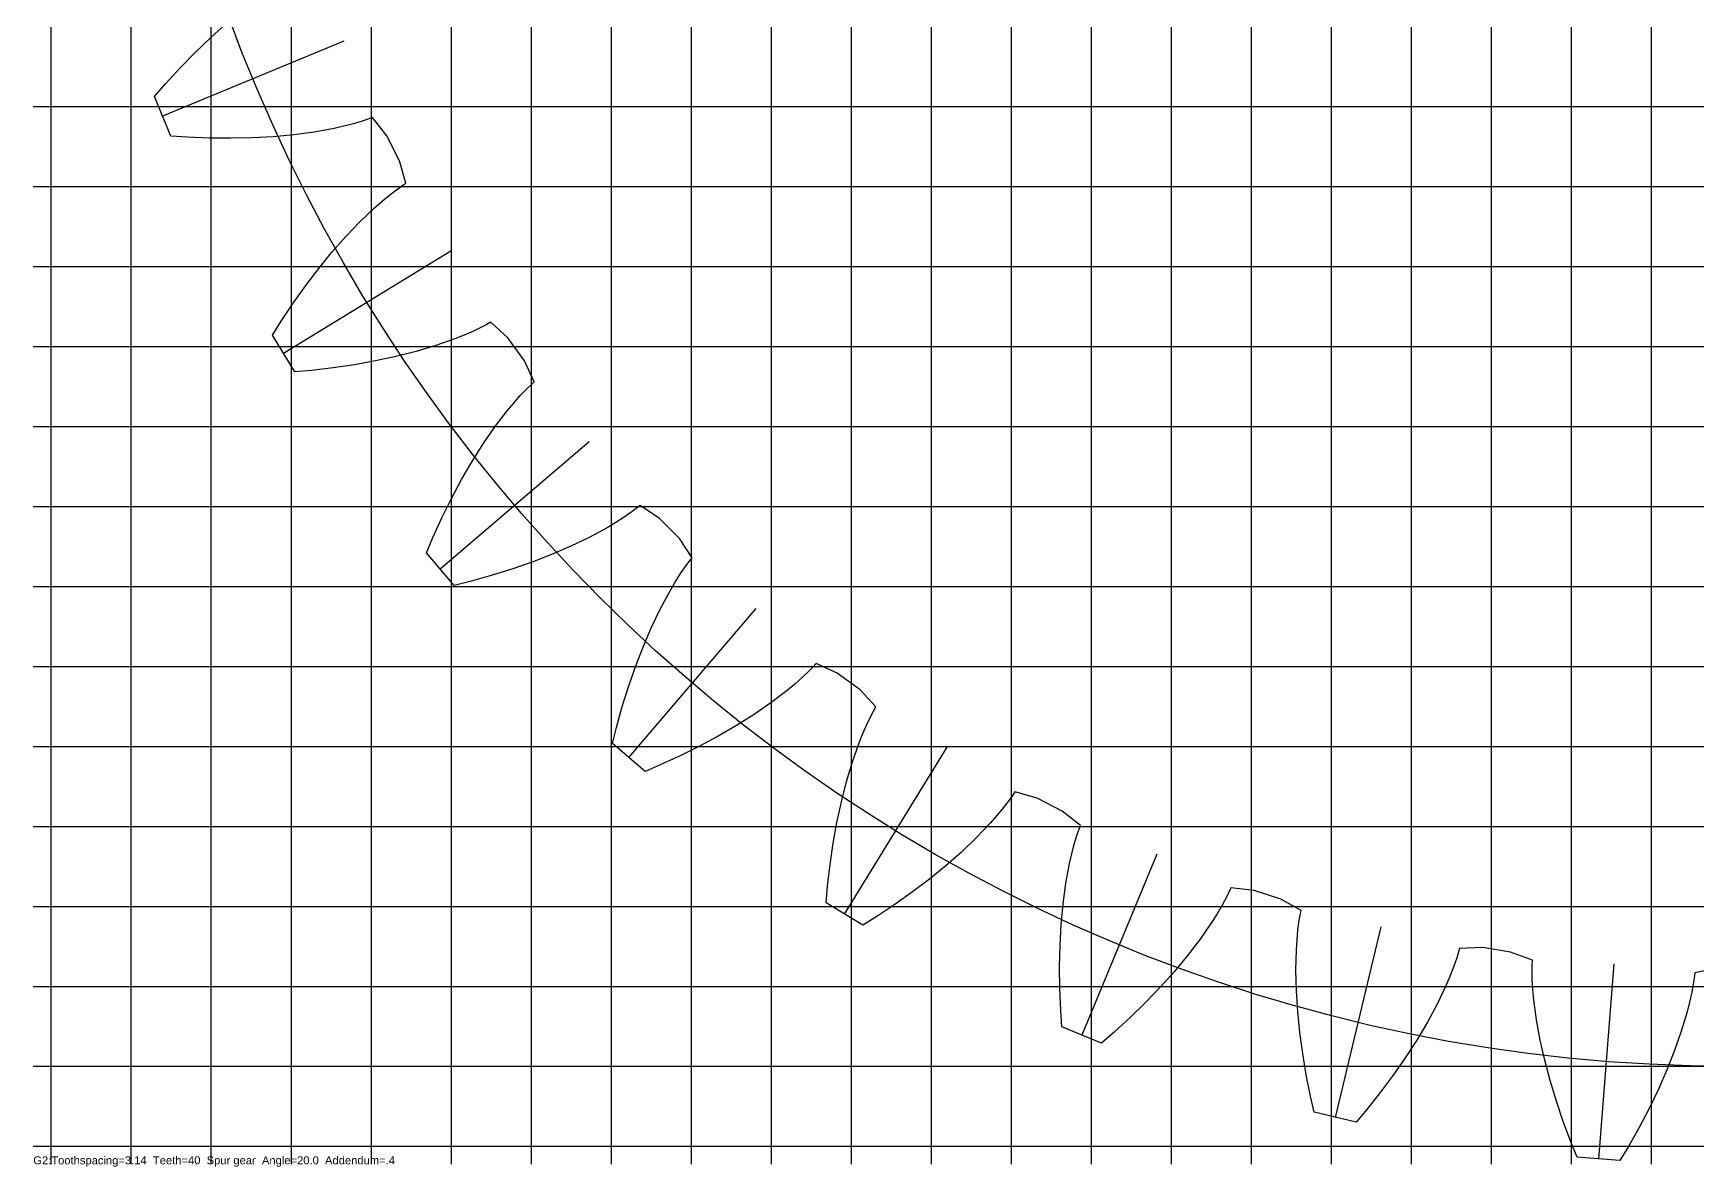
# Model space of a CAD drawing. Extents: x 0 to 42.4, y 0 to 42.4.
# Drawn here: x 0 to 20.8, y -0.03 to 14.14 of the extents above; entities that cross this region are included whole.
import ezdxf

# ---------------------------------------------------------------- set-up
doc = ezdxf.new("R2010")
doc.units = 0
doc.layers.add('labels', color=1, linetype='Continuous')
doc.styles.add('ARIAL', font='Arial.ttf')

msp = doc.modelspace()

# ---------------------------------------------------------------- linework, layer by layer
at = {"layer": 'a'}
msp.add_lwpolyline([(21.0483, 2.45064), (20.76409, 2.39421), (20.75722, 2.33311), (20.74837, 2.27207), (20.72624, 2.1501), (20.6993, 2.02829), (20.66829, 1.90662), (20.59572, 1.66374), (20.51076, 1.42152), (20.41471, 1.18003), (20.30841, 0.93937), (20.1925, 0.69965), (20.06743, 0.46095), (19.93358, 0.2234), (19.82761, 0.04604), (19.29189, 0.08821), (19.21498, 0.27995), (19.11994, 0.53552), (19.03375, 0.79084), (18.95676, 1.04575), (18.88942, 1.30007), (18.83233, 1.55361), (18.78631, 1.80614), (18.75263, 2.05739), (18.74104, 2.18241), (18.73348, 2.30694), (18.7307, 2.43086), (18.73151, 2.49254), (18.73428, 2.55396), (18.46239, 2.65416), (18.11354, 2.70941), (17.82399, 2.69813), (17.80765, 2.63886), (17.78936, 2.57996), (17.74842, 2.46296), (17.70275, 2.34686), (17.65309, 2.23154), (17.54342, 2.003), (17.42162, 1.77704), (17.28897, 1.55356), (17.14634, 1.33249), (16.99435, 1.11385), (16.83348, 0.89766), (16.66412, 0.68397), (16.53171, 0.52538), (16.00918, 0.65082), (15.96321, 0.85224), (15.90932, 1.11953), (15.86413, 1.38519), (15.82797, 1.64901), (15.80124, 1.91073), (15.78451, 2.17008), (15.77857, 2.4267), (15.78461, 2.68012), (15.79271, 2.80542), (15.80473, 2.92959), (15.82137, 3.05243), (15.83182, 3.11322), (15.84416, 3.17345), (15.5913, 3.31495), (15.25538, 3.4241), (14.96764, 3.45825), (14.94222, 3.40227), (14.91495, 3.34694), (14.85621, 3.23779), (14.79294, 3.13026), (14.72585, 3.02413), (14.58178, 2.81556), (14.42613, 2.61145), (14.26015, 2.41146), (14.0847, 2.21543), (13.90037, 2.02326), (13.70767, 1.83489), (13.50696, 1.65033), (13.35137, 1.5144), (12.8549, 1.72004), (12.841, 1.92618), (12.82959, 2.19861), (12.82652, 2.46806), (12.83207, 2.73429), (12.84661, 2.99697), (12.87066, 3.25574), (12.90493, 3.51013), (12.95054, 3.75949), (12.97815, 3.88197), (13.00945, 4.00274), (13.04509, 4.12146), (13.06493, 4.17987), (13.08654, 4.23742), (12.85893, 4.41674), (12.54421, 4.57709), (12.26536, 4.65584), (12.2315, 4.60452), (12.1959, 4.55415), (12.12081, 4.45552), (12.0415, 4.35922), (11.95864, 4.26489), (11.78371, 4.08143), (11.59805, 3.90417), (11.40283, 3.73261), (11.19887, 3.56644), (10.98675, 3.40547), (10.76695, 3.24957), (10.53984, 3.09868), (10.36491, 2.98876), (9.90672, 3.26954), (9.92524, 3.47531), (9.95658, 3.74617), (9.9957, 4.01279), (10.04283, 4.27486), (10.09829, 4.53204), (10.16252, 4.78386), (10.23617, 5.02976), (10.32022, 5.26891), (10.36665, 5.38557), (10.41645, 5.49996), (10.47023, 5.61164), (10.49896, 5.66622), (10.52931, 5.71969), (10.33255, 5.9324), (10.0468, 6.14001), (9.78369, 6.26141), (9.74222, 6.21602), (9.69918, 6.17184), (9.60959, 6.08618), (9.51619, 6.00347), (9.41959, 5.92326), (9.21812, 5.76942), (9.00701, 5.62339), (8.78736, 5.48448), (8.55991, 5.35227), (8.32523, 5.22646), (8.08374, 5.10686), (7.83582, 4.99335), (7.64585, 4.91216), (7.23723, 5.26115), (7.2877, 5.46149), (7.36103, 5.72412), (7.44138, 5.98133), (7.52893, 6.23281), (7.62393, 6.47814), (7.72677, 6.71682), (7.83798, 6.94817), (7.95841, 7.17123), (8.02251, 7.27919), (8.0896, 7.38437), (8.16019, 7.48626), (8.1971, 7.53568), (8.23544, 7.58374), (8.07438, 7.82462), (7.82462, 8.07438), (7.58374, 8.23544), (7.53568, 8.1971), (7.48626, 8.16019), (7.38437, 8.0896), (7.27919, 8.02251), (7.17123, 7.95841), (6.94817, 7.83798), (6.71682, 7.72677), (6.47814, 7.62393), (6.23281, 7.52893), (5.98133, 7.44138), (5.72412, 7.36103), (5.46149, 7.2877), (5.26115, 7.23723), (4.91216, 7.64585), (4.99335, 7.83582), (5.10686, 8.08374), (5.22646, 8.32523), (5.35227, 8.55991), (5.48448, 8.78736), (5.62339, 9.00701), (5.76942, 9.21812), (5.92326, 9.41959), (6.00347, 9.51619), (6.08618, 9.60959), (6.17184, 9.69918), (6.21602, 9.74222), (6.26141, 9.78369), (6.14001, 10.0468), (5.9324, 10.33255), (5.71969, 10.52931), (5.66622, 10.49896), (5.61164, 10.47023), (5.49996, 10.41645), (5.38557, 10.36665), (5.26891, 10.32022), (5.02976, 10.23617), (4.78386, 10.16252), (4.53204, 10.09829), (4.27486, 10.04283), (4.01279, 9.9957), (3.74617, 9.95658), (3.47531, 9.92524), (3.26954, 9.90672), (2.98876, 10.36491), (3.09868, 10.53984), (3.24957, 10.76695), (3.40547, 10.98675), (3.56644, 11.19887), (3.73261, 11.40283), (3.90417, 11.59805), (4.08143, 11.78371), (4.26489, 11.95864), (4.35922, 12.0415), (4.45552, 12.12081), (4.55415, 12.1959), (4.60452, 12.2315), (4.65584, 12.26536), (4.57709, 12.54421), (4.41674, 12.85893), (4.23742, 13.08654), (4.17987, 13.06493), (4.12146, 13.04509), (4.00274, 13.00945), (3.88197, 12.97815), (3.75949, 12.95054), (3.51013, 12.90493), (3.25574, 12.87066), (2.99697, 12.84661), (2.73429, 12.83207), (2.46806, 12.82652), (2.19861, 12.82959), (1.92618, 12.841), (1.72004, 12.8549), (1.5144, 13.35137), (1.65033, 13.50696), (1.83489, 13.70767), (2.02326, 13.90037), (2.21543, 14.0847), (2.41146, 14.26015)], dxfattribs=at)
at = {"layer": 'b'}
for p, q in [((0.22491, 0), (0.22491, 42.44981)), ((1.22491, 0), (1.22491, 42.44981)), ((2.22491, 0), (2.22491, 42.44981)), ((3.22491, 0), (3.22491, 42.44981)), ((4.22491, 0), (4.22491, 42.44981)), ((5.22491, 0), (5.22491, 42.44981)), ((6.22491, 0), (6.22491, 42.44981)), ((7.22491, 0), (7.22491, 42.44981)), ((8.22491, 0), (8.22491, 42.44981)), ((9.22491, 0), (9.22491, 42.44981)), ((10.22491, 0), (10.22491, 42.44981)), ((11.22491, 0), (11.22491, 42.44981)), ((12.22491, 0), (12.22491, 42.44981)), ((13.22491, 0), (13.22491, 42.44981)), ((14.22491, 0), (14.22491, 42.44981)), ((15.22491, 0), (15.22491, 42.44981)), ((16.22491, 0), (16.22491, 42.44981)), ((17.22491, 0), (17.22491, 42.44981)), ((18.22491, 0), (18.22491, 42.44981)), ((19.22491, 0), (19.22491, 42.44981)), ((20.22491, 0), (20.22491, 42.44981)), ((0, 13.22491), (42.44981, 13.22491)), ((0, 12.22491), (42.44981, 12.22491)), ((0, 11.22491), (42.44981, 11.22491)), ((0, 10.22491), (42.44981, 10.22491)), ((0, 9.22491), (42.44981, 9.22491)), ((0, 8.22491), (42.44981, 8.22491)), ((0, 7.22491), (42.44981, 7.22491)), ((0, 6.22491), (42.44981, 6.22491)), ((0, 5.22491), (42.44981, 5.22491)), ((0, 4.22491), (42.44981, 4.22491)), ((0, 3.22491), (42.44981, 3.22491)), ((0, 2.22491), (42.44981, 2.22491)), ((0, 1.22491), (42.44981, 1.22491)), ((0, 0.22491), (42.44981, 0.22491))]:
    msp.add_line(p, q, dxfattribs=at)
at = {"layer": 'c'}
for p, q in [((3.87898, 14.03999), (1.61565, 13.10249)), ((5.21651, 11.41495), (3.1277, 10.13492)), ((6.94821, 9.03146), (5.08536, 7.44043)), ((9.03146, 6.94821), (7.44043, 5.08536)), ((11.41495, 5.21651), (10.13492, 3.1277)), ((14.03999, 3.87898), (13.10249, 1.61565)), ((16.84195, 2.96857), (16.27005, 0.58645)), ((19.75183, 2.50769), (19.55962, 0.06543))]:
    msp.add_line(p, q, dxfattribs=at)
msp.add_circle((21.22491, 21.22491), 20, dxfattribs=at)

# ---------------------------------------------------------------- texts
at = {"layer": 'labels', "style": 'ARIAL'}
msp.add_text('G2:Toothspacing=3.14  Teeth=40  Spur gear  Angle=20.0  Addendum=.4', height=0.1, dxfattribs=at).set_placement((0, 0))

doc.saveas('drawing.dxf')
